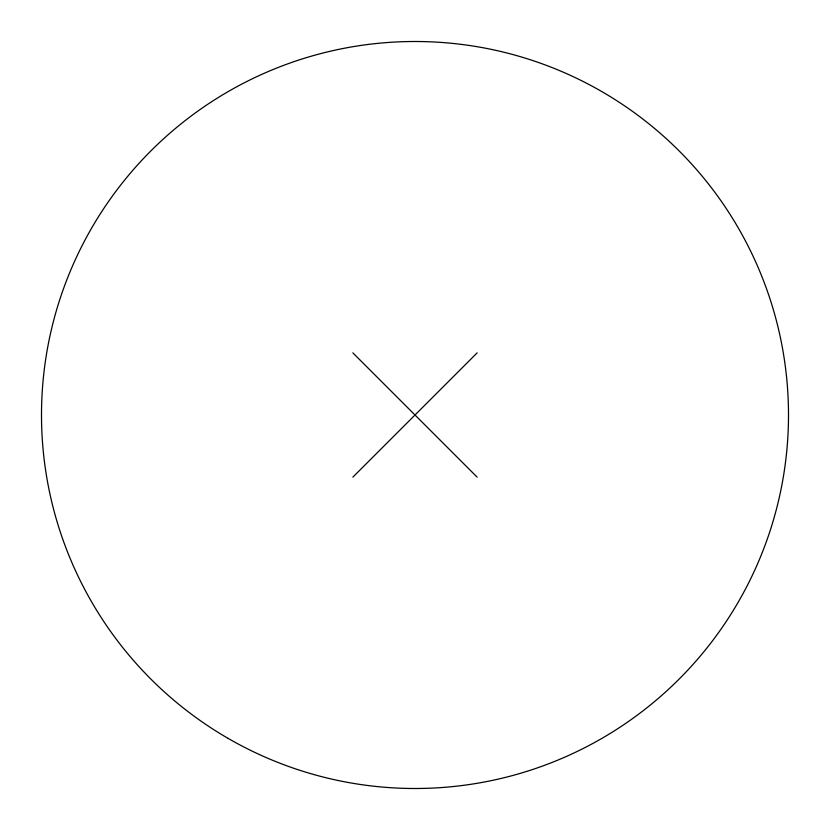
<?xml version="1.0" encoding="UTF-8"?>
<svg xmlns="http://www.w3.org/2000/svg" width="830" height="830" viewBox="0 0 830 830"><rect width="100%" height="100%" fill="white"/><g stroke="black" fill="none" stroke-linecap="round" stroke-linejoin="round"><path stroke-width="1.25" d="M352.854 477.146L477.146 352.854M352.854 352.854L477.146 477.146M228.25 738.461A373.5 373.5 0 0 0 788.5 415A373.5 373.5 0 0 0 228.25 91.539A373.5 373.5 0 0 0 228.25 738.461"/></g></svg>
